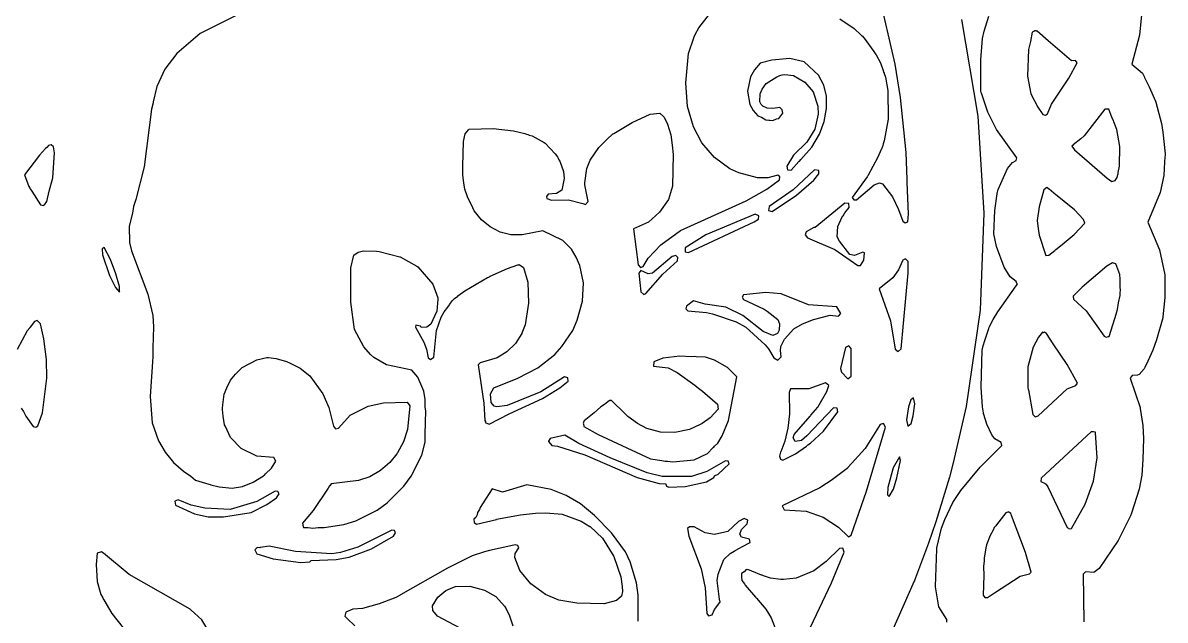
# Model space of a CAD drawing. Header units: millimetres. Extents: x 0 to 300, y 0 to 299.
# Drawn here: x 153.5 to 300.3, y 98.6 to 175.3 of the extents above; entities that cross this region are included whole.
import ezdxf

# ---------------------------------------------------------------- set-up
doc = ezdxf.new("R2010")
doc.units = ezdxf.units.MM
doc.layers.add('CUT', color=7, linetype='CONTINUOUS')

msp = doc.modelspace()

# ---------------------------------------------------------------- linework, layer by layer
at = {"layer": 'CUT'}
for points in [[(258.441, 175.8189), (260.297, 174.5692), (261.2054, 173.7316), (261.3025, 173.6421), (261.3178, 173.6279), (261.3197, 173.6262), (261.5859, 173.3536), (262.809, 171.6418), (262.9133, 171.4958), (263.0945, 171.2422), (263.1175, 171.21), (263.6611, 170.1452), (264.0158, 169.1731), (264.08, 168.9856), (264.1315, 168.8352), (264.1425, 168.803), (264.3057, 168.3265), (264.6211, 166.6121), (264.6871, 162.9789), (264.6806, 162.9317), (264.1635, 160.1628), (264.0417, 159.7677), (263.9724, 159.5429), (263.96, 159.5025), (263.9276, 159.3975), (263.7981, 159.0578), (263.7981, 159.0578), (263.7977, 159.0569), (263.7837, 159.0247), (263.3585, 158.0515), (262.0618, 155.6655), (262.0304, 155.6169), (262.0236, 155.6065), (262.0153, 155.5936), (261.9736, 155.5292), (260.0244, 152.8583), (260.2516, 152.5681), (260.5859, 152.5777), (262.8558, 154.4766), (263.5685, 154.7634), (263.9268, 154.6029), (265.2055, 152.9694), (266.0148, 151.3079), (266.5358, 149.8437), (266.8554, 149.5956), (267.1998, 149.7336), (267.2899, 150.7553), (267.1188, 154.8097), (267.1092, 155.1176), (267.1031, 155.1819), (266.9576, 158.6336), (266.2628, 165.6958), (265.5684, 169.9798), (263.4599, 179.1064)], [(183.6416, 177.6182), (176.2705, 173.9198), (173.2715, 171.3711), (171.7412, 169.3714), (170.6857, 167.1363), (170.2391, 165.1392), (170.2214, 165.0895), (170.2163, 165.0372), (170.0338, 164.2209), (169.0675, 156.7939), (168.0088, 152.6138), (167.6982, 151.7058), (167.5666, 150.8677), (167.1344, 149.1613), (167.1914, 147.0981), (167.4553, 145.9941), (169.5691, 140.4626), (170.1883, 137.7102), (170.2802, 136.2566), (170.2074, 133.518), (170.1835, 132.6192), (170.1787, 132.4383), (170.1606, 131.7567), (169.8564, 127.2789), (170.1003, 123.9011), (170.9396, 121.5856), (171.7855, 120.1296), (172.8523, 118.8258), (174.1273, 117.6988), (175.0877, 117.0776), (175.0877, 117.0766), (175.6923, 116.5325), (176.9638, 116.155), (177.0917, 116.0981), (177.5389, 115.9843), (177.627, 115.9581), (177.639, 115.9588), (178.7204, 115.6835), (180.4022, 115.5372), (181.6998, 115.7435), (183.0787, 116.2896), (184.4098, 117.1078), (184.455, 117.1506), (184.5504, 117.2008), (184.6866, 117.3701), (185.4288, 118.0739), (185.9842, 118.9817), (185.7331, 119.4468), (183.5478, 119.6201), (181.5503, 120.5956), (180.1837, 122.0445), (179.5259, 123.4427), (179.4194, 123.674), (179.2343, 124.7662), (179.1241, 125.6279), (179.141, 125.7998), (179.1489, 125.8796), (179.1726, 126.1199), (179.1835, 126.231), (179.3711, 127.5893), (179.698, 128.3984), (180.1774, 129.4109), (180.8126, 130.1633), (181.6541, 131.0367), (183.5643, 131.993), (184.8346, 132.3098), (185.0317, 132.2983), (186.0521, 132.1953), (187.3635, 131.799), (187.3848, 131.7909), (187.4078, 131.7821), (187.4359, 131.7714), (187.6646, 131.684), (189.1093, 130.9459), (190.3653, 129.9648), (190.3708, 129.9598), (192.0282, 127.6492), (192.8242, 125.8668), (193.3892, 123.4859), (193.6714, 123.149), (194.0664, 123.2414), (195.564, 124.9039), (197.8632, 126.0686), (199.8425, 126.4767), (202.8472, 126.5624), (203.1971, 126.1166), (202.9267, 123.07), (202.4057, 121.4924), (201.6396, 120.0755), (201.5846, 120.0009), (201.5666, 119.9765), (201.5584, 119.9653), (201.5415, 119.9425), (200.6506, 118.8271), (199.4226, 117.782), (198.0588, 116.9952), (196.5964, 116.5094), (193.0885, 116.0655), (192.9177, 115.8119), (192.9098, 115.8105), (192.7264, 115.5278), (190.8029, 112.6709), (189.4126, 111.0147), (189.4622, 110.8172), (189.4555, 110.7914), (189.4774, 110.7567), (189.5476, 110.477), (190.1512, 110.4717), (190.7654, 110.3952), (191.4228, 110.4607), (192.2226, 110.4537), (194.7257, 110.8373), (196.2849, 111.3268), (199.0205, 112.7095), (200.3054, 113.6288), (202.4473, 115.7707), (203.3668, 117.0572), (204.7627, 119.762), (205.1694, 121.4102), (205.1693, 122.3473), (205.195, 122.4595), (205.2593, 125.4442), (205.1689, 125.933), (205.1688, 126.9056), (205.0146, 127.9923), (204.2516, 129.7723), (203.4531, 130.6629), (200.2117, 131.3546), (198.5732, 132.2915), (198.1555, 132.7123), (197.2842, 133.6627), (196.1023, 135.9065), (195.6166, 139.423), (195.6453, 143.8293), (196.0315, 145.4666), (196.5715, 145.8501), (197.2479, 146.0051), (198.9161, 145.9722), (199.2533, 145.917), (201.9403, 145.234), (201.9731, 145.2232), (204.0889, 144.0475), (204.2589, 143.9464), (206.1495, 141.7209), (206.7935, 139.9661), (206.8139, 139.8265), (206.8146, 139.8213), (206.8148, 139.8203), (206.8148, 139.8201), (206.6702, 138.2781), (205.9109, 136.569), (205.4157, 136.1952), (204.6781, 136.1459), (204.5617, 136.333), (203.9873, 136.4539), (203.9571, 136.2121), (205.0186, 134.2613), (205.3666, 133.3719), (205.5631, 132.2788), (205.8824, 132.0304), (206.308, 132.3319), (206.6507, 135.7858), (207.2356, 137.4921), (207.6296, 138.1612), (208.073, 138.7725), (208.2928, 139.0754), (208.3391, 139.1393), (208.6692, 139.5943), (208.9317, 139.8786), (209.368, 140.1985), (209.3922, 140.2163), (209.3952, 140.2184), (210.2616, 140.8537), (213.2021, 142.5686), (213.3521, 142.645), (213.4043, 142.6716), (213.4143, 142.6767), (213.5457, 142.7436), (215.7585, 143.7525), (217.0839, 144.2041), (217.1643, 144.2196), (217.1808, 144.2228), (217.2025, 144.227), (217.2471, 144.2356), (217.8245, 143.8872), (218.3755, 141.9881), (218.4357, 139.2691), (218.0094, 136.5087), (217.6062, 135.4165), (217.5857, 135.3764), (216.7663, 134.0926), (215.6765, 133.0408), (214.4182, 132.2625), (212.2544, 131.6424), (212.0016, 131.3757), (212.719, 126.4255), (212.8501, 124.2284), (212.9336, 124.1), (212.9051, 123.9388), (213.419, 123.7574), (215.962, 125.0738), (220.2364, 127.0232), (222.4991, 128.3904), (223.5586, 129.2861), (223.5263, 129.7158), (223.0819, 129.842), (220.0275, 127.8854), (215.6978, 126.1512), (214.3909, 125.9731), (214.0565, 126.0632), (213.65, 126.5158), (213.5812, 127.63), (214.0128, 128.3945), (217.1061, 129.6444), (219.6676, 130.9988), (221.8392, 132.6894), (222.7603, 133.7009), (224.1336, 135.7749), (224.7161, 137.0913), (225.3893, 139.5486), (225.5114, 141.9094), (225.0491, 144.1203), (224.5711, 145.1785), (223.9655, 146.2347), (222.8825, 147.3336), (220.2869, 148.5866), (217.6431, 148.0637), (216.2048, 148.066), (214.8267, 148.4103), (213.5181, 149.0867), (212.4236, 150.0006), (211.479, 151.1563), (211.2845, 151.5262), (210.603, 152.9595), (210.2912, 153.9294), (210.1426, 154.7323), (210.0321, 155.7491), (210.0284, 156.3618), (210.0273, 156.5491), (210.0268, 156.6382), (210.0253, 156.879), (210.0976, 160.0732), (210.3134, 161.0235), (210.7432, 161.574), (210.8258, 161.6303), (213.9316, 161.7245), (216.5504, 161.4166), (217.9838, 161.0672), (218.2127, 160.9948), (218.3664, 160.9461), (218.5462, 160.8893), (218.9299, 160.7679), (220.4688, 159.9479), (220.5858, 159.8513), (221.8879, 158.4582), (222.1717, 158.0866), (222.264, 157.9111), (222.2696, 157.9005), (222.3704, 157.7089), (222.4639, 157.5313), (222.9592, 156.2009), (223.0291, 155.3143), (222.7317, 153.8139), (222.0725, 153.396), (220.9696, 153.2784), (220.7704, 153.0138), (220.8243, 152.7224), (221.4329, 152.5043), (223.583, 152.5513), (225.4287, 152.0747), (225.7824, 151.9605), (226.136, 152.3521), (225.6796, 154.4865), (225.6917, 154.7419), (225.9689, 156.5923), (226.3924, 157.6682), (227.4855, 159.2821), (227.5077, 159.3044), (227.5887, 159.3854), (227.8039, 159.6005), (228.5753, 160.3718), (229.2554, 160.9878), (229.31, 161.0252), (229.3261, 161.0362), (229.3375, 161.044), (229.4145, 161.0966), (231.7875, 162.5205), (234.0923, 163.5683), (235.343, 163.7055), (235.8592, 163.2184), (235.8729, 163.1987), (236.3356, 162.2814), (236.7238, 160.9314), (236.9073, 159.5725), (237.0269, 158.4004), (236.9734, 154.3162), (236.4577, 152.6189), (235.2987, 150.9928), (233.8931, 149.6904), (231.9299, 148.8548), (232.5349, 144.1998), (232.8483, 143.8914), (233.2025, 144.009), (233.8229, 145.0631), (235.4596, 146.7903), (237.9957, 148.627), (246.4379, 152.4279), (249.0852, 153.9449), (250.6947, 155.1159), (250.7597, 155.5138), (250.4759, 155.7507), (249.2086, 155.4118), (247.8788, 155.4095), (245.4702, 156.0206), (244.3114, 156.5377), (242.3371, 157.9954), (240.7389, 159.8952), (239.6688, 161.9371), (238.9062, 164.5695), (238.6627, 167.6017), (239.0063, 171.3778), (239.7313, 173.4946), (239.8891, 173.8235), (240.3421, 174.6768), (241.8773, 176.6357)], [(272.2067, 98.3039), (272.221, 98.6671), (271.1693, 100.2671), (270.7375, 102.8368), (270.7375, 102.8834), (270.9147, 107.6953), (270.9174, 107.7171), (270.9205, 107.7409), (270.9278, 107.7981), (270.9347, 107.8524), (271.4993, 110.398), (271.9265, 111.5067), (272.9948, 113.6932), (273.99, 115.2171), (276.4661, 118.2366), (279.2618, 121.005), (279.188, 121.3955), (278.3493, 121.8647), (277.9791, 122.3715), (277.3356, 123.7254), (276.963, 124.983), (276.9354, 125.1325), (276.9341, 125.139), (276.9225, 125.202), (276.7788, 125.9791), (276.6008, 128.5066), (276.722, 133.2319), (276.8554, 133.826), (277.0758, 134.4902), (277.1678, 134.7674), (277.2088, 134.891), (277.5874, 136.0323), (277.6551, 136.1902), (278.1367, 137.174), (278.7526, 138.1891), (281.0969, 141.528), (281.2665, 141.7494), (281.1883, 141.8216), (281.122, 142.0544), (280.3309, 142.6708), (279.5806, 143.8975), (278.5733, 146.5552), (278.2634, 148.1938), (278.3547, 151.1909), (278.6573, 153.342), (278.691, 153.4611), (278.7202, 153.5642), (278.7596, 153.7037), (278.8129, 153.892), (280.0062, 156.5858), (280.6461, 157.3637), (281.0953, 157.612), (281.1871, 157.9641), (278.6021, 161.6077), (277.4623, 163.8172), (276.9479, 165.3761), (276.6505, 166.2771), (276.6245, 166.3558), (276.5631, 166.5421), (276.5708, 170.5331), (276.7674, 173.3128), (277.0092, 174.2524), (277.6156, 176.1684)], [(297.3046, 177.2018), (296.9412, 173.7355), (295.9803, 169.9867), (297.3396, 168.8309), (297.5951, 168.3066), (297.6178, 168.2601), (297.6497, 168.1945), (298.2, 167.0651), (299.0219, 165.2377), (299.0669, 165.0984), (299.7709, 162.3885), (299.9512, 161.2666), (300.2533, 158.4606), (300.2395, 158.2565), (300.2289, 158.101), (300.1824, 157.4154), (300.0649, 155.685), (299.5988, 153.5237), (298.0308, 149.6819), (299.507, 146.1428), (300.2042, 142.9472), (300.2246, 140.02), (299.9701, 137.5179), (299.9434, 137.385), (299.1541, 134.592), (298.6764, 133.2413), (297.8135, 131.3517), (297.66, 131.0621), (297.6294, 131.0044), (297.5512, 130.857), (297.5393, 130.8346), (296.9007, 130.1094), (296.6892, 130.0249), (296.0062, 129.9968), (295.749, 129.6486), (297.0281, 125.8909), (297.0603, 125.7681), (297.3928, 123.5509), (297.4503, 121.9192), (297.3722, 119.1856), (297.2392, 117.1803), (296.9026, 115.4118), (295.9456, 112.3156), (295.8209, 111.9793), (294.2279, 108.7871), (291.7561, 105.2145), (291.077, 104.6921), (290.0381, 104.7543), (289.7345, 104.4851), (289.808, 98.3381)], [(274.0785, 175.7267), (276.1746, 163.3312), (276.9598, 150.8554), (276.4731, 138.3788), (274.6918, 126.0309), (273.0224, 118.7839), (272.556, 116.9424), (270.7735, 111.1761), (269.8584, 108.4477), (268.0655, 103.6596), (268.0478, 103.6174), (268.0354, 103.5878), (268.0304, 103.5757), (268.0265, 103.5666), (263.7945, 94.066)], [(153.2681, 125.818), (153.5677, 125.365), (153.889, 124.7536), (154.8106, 123.4542), (155.1395, 123.3603), (155.3958, 123.5279), (156.0161, 125.2149), (156.558, 129.6477), (156.5276, 132.0399), (156.1993, 134.6915), (155.7631, 136.6465), (155.3248, 137.0532), (155.0083, 136.9318), (154.4456, 136.2174), (154.3929, 136.1655), (154.3709, 136.1226), (154.0507, 135.7161), (152.7709, 133.3415)], [(232.527, 98.431), (232.5269, 101.7788), (232.3423, 103.3375), (231.5356, 106.0396), (230.9064, 107.3201), (229.1076, 109.7957), (226.9437, 112.0221), (225.1315, 113.5091), (223.2872, 114.5974), (221.3827, 115.3295), (218.2611, 115.9295), (215.1175, 114.9952), (213.788, 115.4391), (212.244, 113.0176), (212.1456, 112.7966), (211.9164, 112.3915), (211.8414, 112.1133), (211.6792, 111.7488), (211.4239, 111.5446), (211.4843, 111.0912), (211.7564, 110.9098), (214.3561, 111.5144), (214.3661, 111.5313), (217.4335, 112.1098), (219.3595, 112.2957), (220.6671, 112.36), (222.7763, 112.1827), (225.2408, 111.2923), (226.3379, 110.6091), (226.3407, 110.6072), (226.3424, 110.606), (226.3433, 110.6054), (226.3662, 110.5899), (227.9527, 109.0979), (229.425, 106.7235), (230.3363, 104.1418), (230.5021, 102.8824), (230.5124, 102.2324), (230.403, 101.637), (229.7711, 101.093), (228.1716, 100.6632), (224.6565, 100.724), (222.3341, 101.1494), (220.6453, 101.8492), (218.7665, 103.24), (217.3645, 104.9459), (216.6913, 106.6275), (216.7328, 107.1221), (217.2061, 107.8582), (217.1011, 108.1363), (216.7925, 108.2592), (216.5696, 108.2088), (216.5671, 108.211), (213.4611, 107.5073), (213.4554, 107.5052), (212.7996, 107.357), (211.2142, 106.8082), (208.0419, 105.2504), (202.0252, 101.81), (202.0227, 101.8086), (202.016, 101.8049), (201.9825, 101.786), (201.4948, 101.5121), (201.2028, 101.3926), (199.2638, 100.6399), (197.1264, 100.0635), (195.9066, 99.9726), (194.9749, 99.5962), (194.8732, 99.0821), (195.0083, 98.9491), (195.0173, 98.9184), (195.171, 98.7889), (196.1574, 97.8176)], [(177.1476, 97.5343), (176.4979, 98.6204), (175.5396, 99.4645), (175.1022, 99.8662), (175.0511, 99.8949), (174.9808, 99.9568), (167.1518, 104.4408), (163.8348, 107.1511), (163.7633, 107.2164), (163.7569, 107.2147), (163.5834, 107.3565), (163.0559, 107.1683), (162.9035, 105.7247), (163.0496, 103.5235), (163.5029, 101.8683), (163.7079, 101.5099), (163.7211, 101.469), (163.8895, 101.1925), (164.9126, 99.4042), (168.6507, 94.6885)], [(254.7017, 97.6641), (257.388, 103.337), (259.0121, 107.3032), (258.8296, 107.7977), (258.4267, 107.7699), (256.7054, 106.1057), (255.1105, 104.9183), (252.8515, 103.9712), (251.2387, 103.7955), (251.1313, 103.7973), (251.1153, 103.7976), (251.076, 103.7982), (250.8699, 103.8016), (249.5552, 103.9429), (248.6638, 104.2657), (248.4784, 104.3329), (248.4234, 104.3528), (248.409, 104.358), (246.624, 105.0757), (246.5547, 105.0295), (246.4286, 105.0752), (246.179, 104.7789), (245.8297, 104.546), (245.8263, 103.9417), (245.8606, 103.8787), (245.8643, 103.6568), (246.2044, 103.2472), (246.3126, 103.0484), (247.6287, 101.5313), (247.7333, 101.4053), (247.7336, 101.4049), (247.7635, 101.3689), (248.9378, 99.9542), (249.6154, 98.8714), (250.1446, 97.5184)], [(209.6972, 97.5129), (206.7479, 99.0556), (206.1574, 99.813), (206.1067, 100.3889), (206.8001, 101.5348), (207.8519, 102.3923), (208.7371, 102.7522), (209.0815, 102.8667), (210.902, 102.9213), (212.7979, 102.4001), (214.2389, 101.5869), (215.3945, 100.3426), (215.5852, 99.9958), (216.0264, 99.1135), (216.4392, 97.8456)]]:
    msp.add_lwpolyline(points, dxfattribs=at)
for points in [[(283.1654, 174.1012), (282.9626, 172.928), (282.704, 171.8903), (282.554, 168.4378), (283.0044, 166.19), (283.8939, 164.4497), (284.546, 163.5274), (284.8675, 163.4228), (285.1499, 163.6087), (285.6449, 164.8663), (287.8846, 168.1962), (288.9435, 170.1511), (288.7323, 170.4551), (288.2265, 170.4399), (285.2241, 172.9714), (283.8216, 174.2147), (283.7299, 174.2313), (283.6677, 174.2837), (283.5918, 174.2561), (283.4987, 174.2729), (283.3894, 174.1826)], [(254.8711, 159.3372), (255.8339, 161.0006), (256.4428, 162.6289), (256.7399, 164.2892), (256.7287, 165.8878), (256.3864, 167.276), (255.7321, 168.6013), (253.8855, 170.2936), (252.0394, 170.7047), (249.7057, 170.5236), (248.2417, 170.1281), (247.4732, 169.2856), (246.9882, 168.3843), (246.583, 166.5299), (246.8868, 164.8106), (247.3003, 164.0264), (247.9175, 163.373), (248.4073, 163.1773), (248.9551, 162.8488), (249.3342, 162.8069), (249.3955, 162.7824), (249.4524, 162.7938), (249.8384, 162.7511), (250.3054, 162.965), (250.6202, 163.0281), (251.1153, 163.7109), (251.0517, 164.1192), (250.7542, 164.4318), (249.8416, 164.3147), (249.1222, 164.3599), (248.5635, 164.597), (248.3476, 164.8314), (248.1919, 165.1502), (248.2205, 166.1847), (248.4909, 166.7987), (249.0008, 167.519), (250.3429, 168.3801), (250.7389, 168.541), (251.0479, 168.6031), (251.048, 168.6031), (251.0494, 168.6034), (251.3983, 168.6736), (252.5172, 168.5433), (253.9565, 167.6769), (255.0465, 166.4538), (255.6486, 164.5947), (255.6747, 163.5891), (255.24, 161.6483), (254.2241, 159.9791), (252.5086, 158.292), (251.6394, 156.8905), (251.7197, 156.4071), (252.2091, 156.3837), (253.1992, 157.4822), (253.2732, 157.5344), (253.4544, 157.7654)], [(294.0921, 155.4418), (294.1711, 155.8098), (294.2055, 155.8805), (294.2318, 156.0927), (294.4046, 156.8976), (294.4381, 159.429), (294.0276, 161.5805), (293.6407, 162.6069), (293.6053, 162.7611), (293.4654, 163.072), (293.0289, 164.2302), (292.4967, 164.2305), (289.853, 160.7788), (289.4257, 160.3814), (288.4293, 159.6301), (288.4355, 159.5841), (288.2675, 159.4636), (288.6012, 158.9697), (292.8149, 155.3285), (293.414, 154.9199), (293.8405, 155.0375)], [(157.3444, 155.3984), (157.5548, 158.5955), (157.4243, 159.3527), (157.1315, 159.6247), (156.7829, 159.5304), (156.5755, 159.3085), (156.5516, 159.301), (156.4212, 159.1433), (155.6334, 158.3001), (153.7202, 155.7937), (154.2401, 154.2851), (154.3731, 154.0755), (154.4178, 153.9599), (154.6379, 153.6583), (155.7472, 151.9102), (156.1693, 151.8477), (156.2414, 151.9448), (156.2598, 151.9429), (156.578, 152.3314), (156.8661, 153.6885)], [(255.7502, 156.3181), (255.2097, 156.3997), (252.4669, 153.8627), (249.3583, 151.7045), (249.2836, 151.183), (249.762, 151.0457), (252.9036, 153.1733), (255.0952, 155.0931), (255.7768, 155.8899)], [(288.5459, 148.1234), (289.9529, 149.572), (289.7706, 150.0186), (288.5982, 151.2728), (285.9516, 153.4228), (285.3383, 153.9514), (285.3152, 153.9397), (285.0713, 154.1379), (284.6864, 153.8625), (284.0547, 151.6813), (283.8236, 149.8945), (283.9554, 148.8379), (283.973, 148.6357), (283.9863, 148.5904), (284.0548, 148.0412), (284.9058, 145.414), (285.3067, 145.4345), (286.0605, 146.0603), (286.2214, 146.1633), (287.0068, 146.8458)], [(254.0176, 148.0621), (254.3199, 147.6994), (257.7963, 146.1879), (260.7588, 144.1323), (261.1216, 144.1323), (261.5448, 144.8276), (261.6355, 145.7647), (261.3936, 145.8251), (260.3356, 145.4019), (259.7612, 145.5228), (258.3943, 147.2455), (258.1333, 147.819), (258.1977, 149.1408), (258.7674, 150.371), (258.7846, 150.3971), (258.8169, 150.4461), (258.867, 150.522), (259.1019, 150.878), (259.6386, 151.5821), (259.6153, 152.0799), (259.09, 152.1265), (255.2965, 149.0224), (255.1058, 148.9993), (254.1385, 148.4551)], [(247.5726, 150.7032), (241.2413, 148.0755), (238.5658, 146.3978), (238.5643, 145.9046), (239.0127, 145.7884), (247.4346, 149.7373), (248.0132, 150.0968), (248.0602, 150.4992)], [(164.7491, 144.9182), (163.9329, 146.46), (163.6609, 146.2484), (163.7213, 145.4926), (164.6282, 142.8324), (165.384, 141.3209), (165.8979, 140.7163), (165.9281, 141.4116), (165.4444, 143.044)], [(235.7214, 143.0309), (237.5852, 144.7409), (237.6634, 145.1692), (237.3727, 145.3974), (236.9318, 145.2827), (234.3933, 143.1248), (233.8137, 143.0493), (232.8753, 143.5039), (232.6353, 143.145), (232.8848, 140.7314), (233.2557, 140.4146), (233.5311, 140.5166)], [(266.5445, 144.8112), (266.5036, 144.7161), (266.4864, 144.7132), (265.9853, 143.5804), (265.2594, 142.5618), (263.5235, 141.1343), (264.9558, 137.0364), (265.5545, 133.3892), (265.9558, 133.0619), (266.3283, 133.4217), (267.2291, 143.1641), (267.2468, 144.6556), (266.9098, 144.9733)], [(293.9931, 138.0017), (294.0031, 138.0506), (294.1358, 138.4531), (294.2671, 139.3333), (294.4638, 140.2893), (294.4698, 140.6929), (294.4957, 140.8664), (294.4806, 141.4145), (294.4929, 142.2403), (294.4539, 142.3816), (294.4375, 142.9774), (293.9292, 144.3242), (293.4708, 144.474), (292.7794, 144.026), (289.5954, 141.3234), (288.4542, 140.1675), (288.491, 139.7966), (290.0934, 138.3096), (292.4348, 135.0473), (292.6931, 134.91), (292.9933, 135.0122), (293.0639, 135.0074)], [(245.13, 136.9074), (246.3997, 136.2121), (248.8755, 133.931), (249.2807, 133.4284), (249.997, 132.2822), (250.5109, 131.9497), (250.9039, 132.3729), (250.819, 133.2217), (250.8844, 133.7023), (251.3391, 134.6739), (252.5546, 135.9726), (253.6783, 136.6533), (255.0799, 137.2005), (257.2333, 137.7509), (258.3052, 137.5979), (258.5984, 137.9633), (258.0869, 138.8304), (254.4354, 139.0582), (250.9243, 140.484), (248.9511, 140.6567), (246.0602, 140.3788), (245.9118, 140.0432), (246.0755, 139.7534), (248.7256, 138.5099), (249.1048, 138.2785), (250.5027, 137.1765), (250.6884, 136.6306), (250.6447, 135.8295), (250.4586, 135.4113), (249.8462, 135.1273), (248.6215, 135.6675), (246.0107, 137.6997), (243.8127, 138.7566), (241.1433, 139.1535), (239.646, 139.5692), (238.7426, 138.9016), (238.6788, 138.574), (238.9272, 138.3025), (241.3365, 138.0844), (242.0915, 137.9205), (242.1071, 137.9049)], [(282.6162, 130.5635), (282.6166, 128.4684), (282.6738, 128.2051), (282.675, 128.15), (283.2446, 125), (283.5573, 124.6939), (283.9191, 124.8149), (287.6673, 128.2609), (288.7785, 128.6979), (288.9842, 128.9973), (287.6752, 131.4005), (285.8688, 134.0603), (285.0132, 135.3855), (284.7367, 135.5645), (284.6296, 135.4972), (284.4882, 135.5487), (283.9941, 134.9359), (283.3117, 133.6502), (282.6137, 131.1078), (282.6242, 130.5988)], [(259.8993, 129.8905), (259.9296, 133.482), (259.6063, 133.8149), (259.1935, 133.6029), (258.5294, 130.8919), (258.6808, 130.4169), (259.4857, 129.558)], [(234.1184, 119.3062), (235.59, 119.0924), (236.0357, 118.9776), (236.2975, 118.9896), (236.991, 118.8888), (239.7535, 119.1764), (241.4361, 119.9921), (242.1815, 120.738), (242.2636, 120.7978), (242.3417, 120.8982), (242.7646, 121.3214), (243.3536, 122.246), (244.1695, 124.204), (245.2038, 129.8238), (244.0236, 131.0023), (242.3636, 131.9481), (241.187, 132.3396), (239.9876, 132.3857), (239.7775, 132.435), (239.3826, 132.409), (237.9187, 132.4652), (235.7278, 132.2209), (234.5574, 131.7464), (234.5077, 131.1928), (236.4142, 130.9739), (237.5454, 130.3844), (239.8217, 128.7716), (239.8432, 128.7544), (240.0991, 128.5487), (240.3054, 128.3828), (240.8071, 127.9795), (242.7582, 126.3019), (242.8087, 125.6597), (241.7951, 124.5695), (240.7544, 123.8479), (240.4969, 123.7054), (239.1246, 123.0672), (237.2644, 122.6704), (235.4008, 122.7081), (233.6455, 123.1924), (232.4435, 123.821), (231.2334, 124.7404), (230.8729, 125.0505), (229.0683, 126.8155), (228.9282, 126.723), (228.8697, 126.7734), (228.2104, 126.2493), (227.7542, 125.9482), (226.9098, 125.2153), (225.5993, 124.1735), (225.546, 124.0317), (225.5053, 123.9963), (225.5103, 123.9368), (225.4827, 123.8631), (225.5218, 123.8017), (225.5514, 123.4533), (227.4177, 122.4042)], [(252.4517, 121.9904), (252.5772, 122.4292), (254.6277, 124.7659), (254.6853, 124.8145), (254.7311, 124.8837), (255.6391, 125.9183), (256.8054, 127.9587), (257.0276, 128.7027), (256.6109, 129.0637), (254.494, 128.2644), (252.1279, 128.2891), (251.9638, 127.806), (251.9907, 125.0564), (251.7775, 123.2489), (251.4062, 121.5772), (250.8822, 120.1851), (250.8132, 120.1299), (250.6923, 119.6462), (250.8132, 119.2532), (251.1457, 119.1323), (252.7479, 119.9182), (254.1687, 120.9158), (254.3415, 121.0886), (254.6863, 121.3099), (256.3557, 122.8578), (258.1884, 125.3347), (258.1118, 125.7875), (257.6248, 125.8342), (254.2119, 122.2352), (253.5231, 121.6585), (252.7241, 121.5099)], [(267.2884, 125.9642), (267.0164, 124.3016), (267.1977, 123.4854), (267.621, 123.8179), (267.893, 124.8155), (268.0744, 126.3572), (267.9233, 127.1129), (267.5605, 126.8711)], [(263.6359, 123.7175), (261.722, 120.6215), (259.5459, 118.209), (259.5053, 118.1708), (259.4976, 118.1635), (259.4682, 118.1359), (259.3879, 118.0603), (257.3292, 116.5137), (256.7624, 116.1393), (256.5336, 115.9881), (256.3486, 115.8659), (255.9003, 115.5697), (251.0465, 113.2287), (251.296, 112.7327), (254.1236, 112.5707), (256.2953, 111.8031), (258.2948, 110.4952), (259.5581, 109.2771), (259.8913, 109.5011), (261.8857, 115.1366), (264.3102, 123.3616), (264.0468, 123.8403)], [(221.2905, 121.1988), (221.4601, 121.0065), (222.1786, 120.9198), (225.7144, 119.8091), (232.4089, 116.8729), (235.23, 116.1035), (236.1285, 116.0571), (236.1216, 116.0488), (236.182, 115.7768), (236.4843, 115.6558), (238.6004, 115.7465), (241.3211, 116.3511), (242.2884, 116.8953), (242.3721, 117.1045), (242.845, 117.3302), (244.2591, 118.6331), (244.118, 118.9776), (243.7522, 119.0467), (241.3609, 117.6477), (239.4109, 117.0246), (235.617, 117.0237), (233.7092, 117.5085), (228.9337, 119.4234), (224.902, 121.2425), (223.1228, 122.3197), (221.2246, 121.9101), (221.0233, 121.557), (221.0379, 121.5369), (221.0067, 121.5204), (221.2508, 121.2437), (221.2814, 121.2016)], [(287.6794, 110.4857), (287.9471, 110.2914), (288.2372, 110.35), (289.9589, 113.4651), (291.0283, 116.4089), (291.5047, 119.398), (291.5033, 119.4206), (291.5048, 119.4295), (291.3179, 122.6299), (291.3097, 122.6333), (291.3042, 122.7247), (291.0578, 122.7404), (290.9725, 122.7766), (290.9275, 122.7487), (290.7451, 122.7603), (284.3274, 116.819), (284.2694, 116.3818), (284.8573, 116.1355), (284.963, 116.0155), (284.9733, 116.0038), (284.9757, 116.001), (284.9766, 116), (285.1945, 115.6823)], [(266.1397, 119.5555), (265.3235, 118.1347), (264.6282, 115.6256), (264.598, 114.6583), (264.7794, 114.4467), (265.3537, 115.3838), (265.7769, 116.865), (266.2606, 119.0718)], [(182.8314, 112.4145), (184.8397, 113.4212), (186.061, 114.2874), (186.41, 114.786), (186.256, 115.0822), (185.8924, 115.14), (183.5584, 113.794), (180.1371, 112.7853), (176.8521, 112.9425), (175.0954, 113.3466), (173.4633, 114.0097), (173.0006, 113.8301), (173.089, 113.3416), (175.5501, 112.2078), (177.2896, 111.849), (179.2666, 111.8163)], [(241.1503, 109.7791), (239.7309, 110.5455), (239.124, 110.5492), (238.874, 110.3222), (239.0672, 109.3582), (240.6223, 105.1666), (241.1382, 102.6967), (241.3692, 99.4144), (241.5984, 99.1238), (242.0531, 99.2323), (242.3484, 99.9497), (243.0594, 100.8141), (243.0555, 100.8447), (243.0697, 100.859), (243.0033, 101.2576), (242.6999, 103.6555), (242.8336, 104.4887), (243.532, 106.3359), (244.3542, 107.1393), (244.8664, 107.43), (245.0099, 107.5114), (245.5607, 107.824), (245.8448, 107.9853), (246.9411, 108.5286), (246.8363, 108.9878), (245.8311, 109.2362), (245.6183, 109.6075), (245.8089, 110.2196), (246.5413, 110.9374), (246.6321, 111.4227), (246.1745, 111.6081), (245.4232, 111.2502), (244.0783, 109.9682), (242.3508, 109.5533)], [(283.0579, 104.743), (282.3232, 107.2501), (280.4951, 112.0234), (280.4545, 112.1977), (280.4146, 112.2335), (280.4084, 112.2499), (280.2426, 112.3884), (280.1805, 112.4442), (280.177, 112.4432), (280.1555, 112.4611), (279.7739, 112.3541), (278.5733, 110.8291), (278.49, 110.6889), (278.3062, 110.4587), (278.1654, 110.1426), (277.7588, 109.4584), (277.3186, 108.2415), (277.2946, 108.1875), (277.2916, 108.1667), (277.2586, 108.0754), (277.0188, 106.5743), (277.007, 106.1883), (276.8999, 105.4435), (276.9486, 104.2827), (276.8715, 101.7649), (277.0756, 101.4593), (277.4432, 101.459), (278.3293, 102.0583), (281.619, 104.2029), (282.831, 104.4966)], [(189.205, 105.9823), (190.3537, 106.073), (190.5522, 106.2148), (193.7524, 106.3403), (195.4036, 106.6466), (198.2869, 107.7062), (201.1011, 109.3496), (201.3897, 109.7894), (201.2249, 110.0811), (200.8946, 110.1373), (196.547, 107.9373), (194.2853, 107.2326), (193.1683, 107.0742), (188.5355, 107.3773), (185.1556, 108.0637), (183.9725, 107.9135), (183.9374, 107.8697), (183.6125, 107.8868), (183.28, 107.5845), (183.552, 107.0706), (185.6681, 106.4358)]]:
    msp.add_lwpolyline(points, close=True, dxfattribs=at)

doc.saveas('drawing.dxf')
